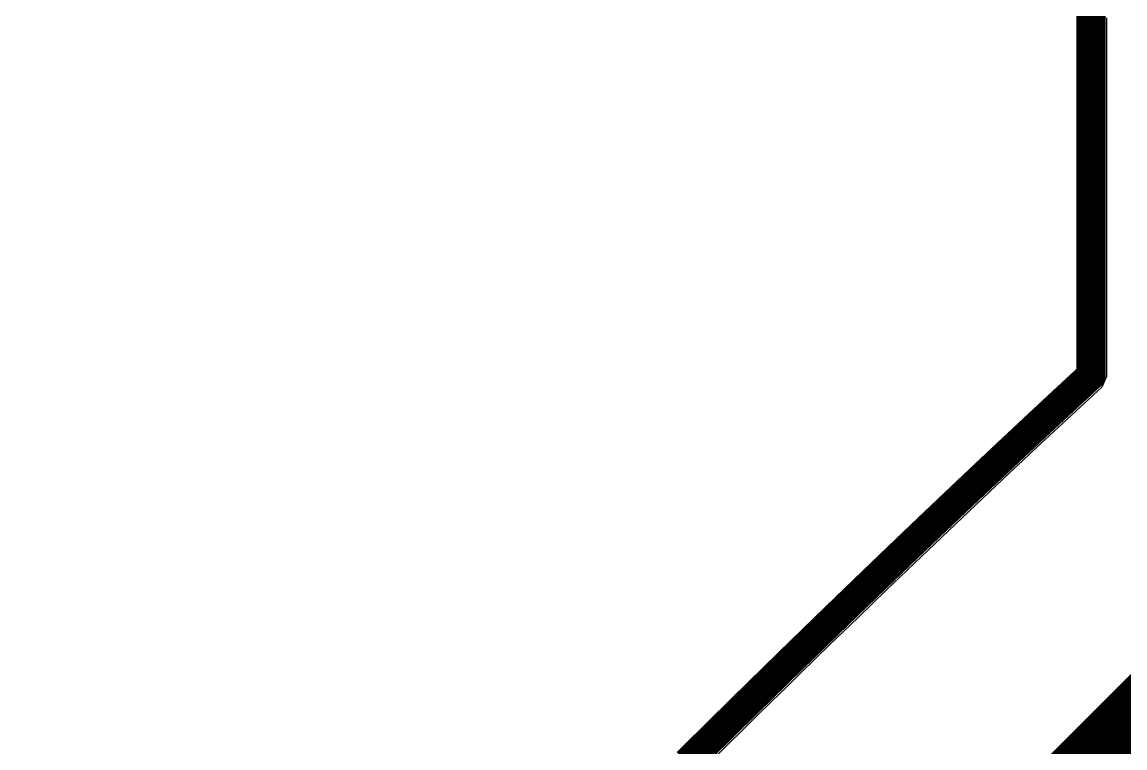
# Model space of a CAD drawing. Header units: inches. Extents: x -176 to 148, y -32 to 86.
# Drawn here: x -6.291 to -2.538, y -8.925 to -6.455 of the extents above; entities that cross this region are included whole.
import ezdxf

# ---------------------------------------------------------------- set-up
doc = ezdxf.new("R2010")
doc.units = ezdxf.units.IN
for name, color, linetype in [('Board Shape', 56, 'Continuous'), ('Top 3D Body', 216, 'Continuous'), ('Top Layer', 1, 'Continuous')]:
    doc.layers.add(name, color=color, linetype=linetype)

# ---------------------------------------------------------------- blocks, each defined once
blk = doc.blocks.new('CHERRY_CPG151101S11_361')
at = {"layer": 'Top 3D Body'}
blk.add_lwpolyline([(10.16, -5.715, 0.254, 0.254, 0), (-8.89, -5.715, 0.254, 0.254, 0)], format="xyseb", dxfattribs=at)

msp = doc.modelspace()

# ---------------------------------------------------------------- linework, layer by layer
at = {"layer": 'Board Shape'}
for points in [[(-2.6542, -7.6575, 0.1, 0.1, 0), (-2.6542, -3.6028, 0.1, 0.1, 0)], [(-2.6542, -7.6575, 0.1, 0.1, 0), (-2.6542, -3.6028, 0.1, 0.1, 0)], [(-2.6542, -7.6575, 0.1, 0.1, 0), (-2.6542, -3.6028, 0.1, 0.1, 0)], [(-2.6542, -7.6575, 0.1, 0.1, 0), (-2.6542, -3.6028, 0.1, 0.1, 0)], [(-2.6542, -7.6575, 0.1, 0.1, 0), (-2.6542, -3.6028, 0.1, 0.1, 0)], [(-2.6983, -7.6983, 0.1, 0.1, 0), (-2.6542, -7.6575, 0.1, 0.1, 0)], [(-2.6983, -7.6983, 0.1, 0.1, 0), (-2.6542, -7.6575, 0.1, 0.1, 0)], [(-2.6983, -7.6983, 0.1, 0.1, 0), (-2.6542, -7.6575, 0.1, 0.1, 0)], [(-2.6983, -7.6983, 0.1, 0.1, 0), (-2.6542, -7.6575, 0.1, 0.1, 0)], [(-2.6983, -7.6983, 0.1, 0.1, 0), (-2.6542, -7.6575, 0.1, 0.1, 0)], [(-2.7427, -7.7394, 0.1, 0.1, 0), (-2.6983, -7.6983, 0.1, 0.1, 0)], [(-2.7427, -7.7394, 0.1, 0.1, 0), (-2.6983, -7.6983, 0.1, 0.1, 0)], [(-2.7427, -7.7394, 0.1, 0.1, 0), (-2.6983, -7.6983, 0.1, 0.1, 0)], [(-2.7427, -7.7394, 0.1, 0.1, 0), (-2.6983, -7.6983, 0.1, 0.1, 0)], [(-2.7427, -7.7394, 0.1, 0.1, 0), (-2.6983, -7.6983, 0.1, 0.1, 0)], [(-2.7872, -7.7808, 0.1, 0.1, 0), (-2.7427, -7.7394, 0.1, 0.1, 0)], [(-2.7872, -7.7808, 0.1, 0.1, 0), (-2.7427, -7.7394, 0.1, 0.1, 0)], [(-2.7872, -7.7808, 0.1, 0.1, 0), (-2.7427, -7.7394, 0.1, 0.1, 0)], [(-2.7872, -7.7808, 0.1, 0.1, 0), (-2.7427, -7.7394, 0.1, 0.1, 0)], [(-2.7872, -7.7808, 0.1, 0.1, 0), (-2.7427, -7.7394, 0.1, 0.1, 0)], [(-2.8321, -7.8226, 0.1, 0.1, 0), (-2.7872, -7.7808, 0.1, 0.1, 0)], [(-2.8321, -7.8226, 0.1, 0.1, 0), (-2.7872, -7.7808, 0.1, 0.1, 0)], [(-2.8321, -7.8226, 0.1, 0.1, 0), (-2.7872, -7.7808, 0.1, 0.1, 0)], [(-2.8321, -7.8226, 0.1, 0.1, 0), (-2.7872, -7.7808, 0.1, 0.1, 0)], [(-2.8321, -7.8226, 0.1, 0.1, 0), (-2.7872, -7.7808, 0.1, 0.1, 0)], [(-2.8771, -7.8647, 0.1, 0.1, 0), (-2.8321, -7.8226, 0.1, 0.1, 0)], [(-2.8771, -7.8647, 0.1, 0.1, 0), (-2.8321, -7.8226, 0.1, 0.1, 0)], [(-2.8771, -7.8647, 0.1, 0.1, 0), (-2.8321, -7.8226, 0.1, 0.1, 0)], [(-2.8771, -7.8647, 0.1, 0.1, 0), (-2.8321, -7.8226, 0.1, 0.1, 0)], [(-2.8771, -7.8647, 0.1, 0.1, 0), (-2.8321, -7.8226, 0.1, 0.1, 0)], [(-2.9224, -7.907, 0.1, 0.1, 0), (-2.8771, -7.8647, 0.1, 0.1, 0)], [(-2.9224, -7.907, 0.1, 0.1, 0), (-2.8771, -7.8647, 0.1, 0.1, 0)], [(-2.9224, -7.907, 0.1, 0.1, 0), (-2.8771, -7.8647, 0.1, 0.1, 0)], [(-2.9224, -7.907, 0.1, 0.1, 0), (-2.8771, -7.8647, 0.1, 0.1, 0)], [(-2.9224, -7.907, 0.1, 0.1, 0), (-2.8771, -7.8647, 0.1, 0.1, 0)], [(-2.9679, -7.9498, 0.1, 0.1, 0), (-2.9224, -7.907, 0.1, 0.1, 0)], [(-2.9679, -7.9498, 0.1, 0.1, 0), (-2.9224, -7.907, 0.1, 0.1, 0)], [(-2.9679, -7.9498, 0.1, 0.1, 0), (-2.9224, -7.907, 0.1, 0.1, 0)], [(-2.9679, -7.9498, 0.1, 0.1, 0), (-2.9224, -7.907, 0.1, 0.1, 0)], [(-2.9679, -7.9498, 0.1, 0.1, 0), (-2.9224, -7.907, 0.1, 0.1, 0)], [(-3.0136, -7.9928, 0.1, 0.1, 0), (-2.9679, -7.9498, 0.1, 0.1, 0)], [(-3.0136, -7.9928, 0.1, 0.1, 0), (-2.9679, -7.9498, 0.1, 0.1, 0)], [(-3.0136, -7.9928, 0.1, 0.1, 0), (-2.9679, -7.9498, 0.1, 0.1, 0)], [(-3.0136, -7.9928, 0.1, 0.1, 0), (-2.9679, -7.9498, 0.1, 0.1, 0)], [(-3.0136, -7.9928, 0.1, 0.1, 0), (-2.9679, -7.9498, 0.1, 0.1, 0)], [(-3.0596, -8.0362, 0.1, 0.1, 0), (-3.0136, -7.9928, 0.1, 0.1, 0)], [(-3.0596, -8.0362, 0.1, 0.1, 0), (-3.0136, -7.9928, 0.1, 0.1, 0)], [(-3.0596, -8.0362, 0.1, 0.1, 0), (-3.0136, -7.9928, 0.1, 0.1, 0)], [(-3.0596, -8.0362, 0.1, 0.1, 0), (-3.0136, -7.9928, 0.1, 0.1, 0)], [(-3.0596, -8.0362, 0.1, 0.1, 0), (-3.0136, -7.9928, 0.1, 0.1, 0)], [(-3.1058, -8.0799, 0.1, 0.1, 0), (-3.0596, -8.0362, 0.1, 0.1, 0)], [(-3.1058, -8.0799, 0.1, 0.1, 0), (-3.0596, -8.0362, 0.1, 0.1, 0)], [(-3.1058, -8.0799, 0.1, 0.1, 0), (-3.0596, -8.0362, 0.1, 0.1, 0)], [(-3.1058, -8.0799, 0.1, 0.1, 0), (-3.0596, -8.0362, 0.1, 0.1, 0)], [(-3.1058, -8.0799, 0.1, 0.1, 0), (-3.0596, -8.0362, 0.1, 0.1, 0)], [(-3.1522, -8.124, 0.1, 0.1, 0), (-3.1058, -8.0799, 0.1, 0.1, 0)], [(-3.1522, -8.124, 0.1, 0.1, 0), (-3.1058, -8.0799, 0.1, 0.1, 0)], [(-3.1522, -8.124, 0.1, 0.1, 0), (-3.1058, -8.0799, 0.1, 0.1, 0)], [(-3.1522, -8.124, 0.1, 0.1, 0), (-3.1058, -8.0799, 0.1, 0.1, 0)], [(-3.1522, -8.124, 0.1, 0.1, 0), (-3.1058, -8.0799, 0.1, 0.1, 0)], [(-3.1989, -8.1683, 0.1, 0.1, 0), (-3.1522, -8.124, 0.1, 0.1, 0)], [(-3.1989, -8.1683, 0.1, 0.1, 0), (-3.1522, -8.124, 0.1, 0.1, 0)], [(-3.1989, -8.1683, 0.1, 0.1, 0), (-3.1522, -8.124, 0.1, 0.1, 0)], [(-3.1989, -8.1683, 0.1, 0.1, 0), (-3.1522, -8.124, 0.1, 0.1, 0)], [(-3.1989, -8.1683, 0.1, 0.1, 0), (-3.1522, -8.124, 0.1, 0.1, 0)], [(-3.2458, -8.213, 0.1, 0.1, 0), (-3.1989, -8.1683, 0.1, 0.1, 0)], [(-3.2458, -8.213, 0.1, 0.1, 0), (-3.1989, -8.1683, 0.1, 0.1, 0)], [(-3.2458, -8.213, 0.1, 0.1, 0), (-3.1989, -8.1683, 0.1, 0.1, 0)], [(-3.2458, -8.213, 0.1, 0.1, 0), (-3.1989, -8.1683, 0.1, 0.1, 0)], [(-3.2458, -8.213, 0.1, 0.1, 0), (-3.1989, -8.1683, 0.1, 0.1, 0)], [(-3.293, -8.2581, 0.1, 0.1, 0), (-3.2458, -8.213, 0.1, 0.1, 0)], [(-3.293, -8.2581, 0.1, 0.1, 0), (-3.2458, -8.213, 0.1, 0.1, 0)], [(-3.293, -8.2581, 0.1, 0.1, 0), (-3.2458, -8.213, 0.1, 0.1, 0)], [(-3.293, -8.2581, 0.1, 0.1, 0), (-3.2458, -8.213, 0.1, 0.1, 0)], [(-3.293, -8.2581, 0.1, 0.1, 0), (-3.2458, -8.213, 0.1, 0.1, 0)], [(-3.3403, -8.3035, 0.1, 0.1, 0), (-3.293, -8.2581, 0.1, 0.1, 0)], [(-3.3403, -8.3035, 0.1, 0.1, 0), (-3.293, -8.2581, 0.1, 0.1, 0)], [(-3.3403, -8.3035, 0.1, 0.1, 0), (-3.293, -8.2581, 0.1, 0.1, 0)], [(-3.3403, -8.3035, 0.1, 0.1, 0), (-3.293, -8.2581, 0.1, 0.1, 0)], [(-3.3403, -8.3035, 0.1, 0.1, 0), (-3.293, -8.2581, 0.1, 0.1, 0)], [(-3.388, -8.3492, 0.1, 0.1, 0), (-3.3403, -8.3035, 0.1, 0.1, 0)], [(-3.388, -8.3492, 0.1, 0.1, 0), (-3.3403, -8.3035, 0.1, 0.1, 0)], [(-3.388, -8.3492, 0.1, 0.1, 0), (-3.3403, -8.3035, 0.1, 0.1, 0)], [(-3.388, -8.3492, 0.1, 0.1, 0), (-3.3403, -8.3035, 0.1, 0.1, 0)], [(-3.388, -8.3492, 0.1, 0.1, 0), (-3.3403, -8.3035, 0.1, 0.1, 0)], [(-3.4358, -8.3953, 0.1, 0.1, 0), (-3.388, -8.3492, 0.1, 0.1, 0)], [(-3.4358, -8.3953, 0.1, 0.1, 0), (-3.388, -8.3492, 0.1, 0.1, 0)], [(-3.4358, -8.3953, 0.1, 0.1, 0), (-3.388, -8.3492, 0.1, 0.1, 0)], [(-3.4358, -8.3953, 0.1, 0.1, 0), (-3.388, -8.3492, 0.1, 0.1, 0)], [(-3.4358, -8.3953, 0.1, 0.1, 0), (-3.388, -8.3492, 0.1, 0.1, 0)], [(-3.4839, -8.4416, 0.1, 0.1, 0), (-3.4358, -8.3953, 0.1, 0.1, 0)], [(-3.4839, -8.4416, 0.1, 0.1, 0), (-3.4358, -8.3953, 0.1, 0.1, 0)], [(-3.4839, -8.4416, 0.1, 0.1, 0), (-3.4358, -8.3953, 0.1, 0.1, 0)], [(-3.4839, -8.4416, 0.1, 0.1, 0), (-3.4358, -8.3953, 0.1, 0.1, 0)], [(-3.4839, -8.4416, 0.1, 0.1, 0), (-3.4358, -8.3953, 0.1, 0.1, 0)], [(-3.5323, -8.4884, 0.1, 0.1, 0), (-3.4839, -8.4416, 0.1, 0.1, 0)], [(-3.5323, -8.4884, 0.1, 0.1, 0), (-3.4839, -8.4416, 0.1, 0.1, 0)], [(-3.5323, -8.4884, 0.1, 0.1, 0), (-3.4839, -8.4416, 0.1, 0.1, 0)], [(-3.5323, -8.4884, 0.1, 0.1, 0), (-3.4839, -8.4416, 0.1, 0.1, 0)], [(-3.5323, -8.4884, 0.1, 0.1, 0), (-3.4839, -8.4416, 0.1, 0.1, 0)], [(-3.5808, -8.5355, 0.1, 0.1, 0), (-3.5323, -8.4884, 0.1, 0.1, 0)], [(-3.5808, -8.5355, 0.1, 0.1, 0), (-3.5323, -8.4884, 0.1, 0.1, 0)], [(-3.5808, -8.5355, 0.1, 0.1, 0), (-3.5323, -8.4884, 0.1, 0.1, 0)], [(-3.5808, -8.5355, 0.1, 0.1, 0), (-3.5323, -8.4884, 0.1, 0.1, 0)], [(-3.5808, -8.5355, 0.1, 0.1, 0), (-3.5323, -8.4884, 0.1, 0.1, 0)], [(-3.6296, -8.5829, 0.1, 0.1, 0), (-3.5808, -8.5355, 0.1, 0.1, 0)], [(-3.6296, -8.5829, 0.1, 0.1, 0), (-3.5808, -8.5355, 0.1, 0.1, 0)], [(-3.6296, -8.5829, 0.1, 0.1, 0), (-3.5808, -8.5355, 0.1, 0.1, 0)], [(-3.6296, -8.5829, 0.1, 0.1, 0), (-3.5808, -8.5355, 0.1, 0.1, 0)], [(-3.6296, -8.5829, 0.1, 0.1, 0), (-3.5808, -8.5355, 0.1, 0.1, 0)], [(-3.6787, -8.6306, 0.1, 0.1, 0), (-3.6296, -8.5829, 0.1, 0.1, 0)], [(-3.6787, -8.6306, 0.1, 0.1, 0), (-3.6296, -8.5829, 0.1, 0.1, 0)], [(-3.6787, -8.6306, 0.1, 0.1, 0), (-3.6296, -8.5829, 0.1, 0.1, 0)], [(-3.6787, -8.6306, 0.1, 0.1, 0), (-3.6296, -8.5829, 0.1, 0.1, 0)], [(-3.6787, -8.6306, 0.1, 0.1, 0), (-3.6296, -8.5829, 0.1, 0.1, 0)], [(-3.728, -8.6788, 0.1, 0.1, 0), (-3.6787, -8.6306, 0.1, 0.1, 0)], [(-3.728, -8.6788, 0.1, 0.1, 0), (-3.6787, -8.6306, 0.1, 0.1, 0)], [(-3.728, -8.6788, 0.1, 0.1, 0), (-3.6787, -8.6306, 0.1, 0.1, 0)], [(-3.728, -8.6788, 0.1, 0.1, 0), (-3.6787, -8.6306, 0.1, 0.1, 0)], [(-3.728, -8.6788, 0.1, 0.1, 0), (-3.6787, -8.6306, 0.1, 0.1, 0)], [(-3.7775, -8.7272, 0.1, 0.1, 0), (-3.728, -8.6788, 0.1, 0.1, 0)], [(-3.7775, -8.7272, 0.1, 0.1, 0), (-3.728, -8.6788, 0.1, 0.1, 0)], [(-3.7775, -8.7272, 0.1, 0.1, 0), (-3.728, -8.6788, 0.1, 0.1, 0)], [(-3.7775, -8.7272, 0.1, 0.1, 0), (-3.728, -8.6788, 0.1, 0.1, 0)], [(-3.7775, -8.7272, 0.1, 0.1, 0), (-3.728, -8.6788, 0.1, 0.1, 0)], [(-3.8273, -8.776, 0.1, 0.1, 0), (-3.7775, -8.7272, 0.1, 0.1, 0)], [(-3.8273, -8.776, 0.1, 0.1, 0), (-3.7775, -8.7272, 0.1, 0.1, 0)], [(-3.8273, -8.776, 0.1, 0.1, 0), (-3.7775, -8.7272, 0.1, 0.1, 0)], [(-3.8273, -8.776, 0.1, 0.1, 0), (-3.7775, -8.7272, 0.1, 0.1, 0)], [(-3.8273, -8.776, 0.1, 0.1, 0), (-3.7775, -8.7272, 0.1, 0.1, 0)], [(-3.8773, -8.8252, 0.1, 0.1, 0), (-3.8273, -8.776, 0.1, 0.1, 0)], [(-3.8773, -8.8252, 0.1, 0.1, 0), (-3.8273, -8.776, 0.1, 0.1, 0)], [(-3.8773, -8.8252, 0.1, 0.1, 0), (-3.8273, -8.776, 0.1, 0.1, 0)], [(-3.8773, -8.8252, 0.1, 0.1, 0), (-3.8273, -8.776, 0.1, 0.1, 0)], [(-3.8773, -8.8252, 0.1, 0.1, 0), (-3.8273, -8.776, 0.1, 0.1, 0)], [(-3.9275, -8.8747, 0.1, 0.1, 0), (-3.8773, -8.8252, 0.1, 0.1, 0)], [(-3.9275, -8.8747, 0.1, 0.1, 0), (-3.8773, -8.8252, 0.1, 0.1, 0)], [(-3.9275, -8.8747, 0.1, 0.1, 0), (-3.8773, -8.8252, 0.1, 0.1, 0)], [(-3.9275, -8.8747, 0.1, 0.1, 0), (-3.8773, -8.8252, 0.1, 0.1, 0)], [(-3.9275, -8.8747, 0.1, 0.1, 0), (-3.8773, -8.8252, 0.1, 0.1, 0)], [(-3.978, -8.9245, 0.1, 0.1, 0), (-3.9275, -8.8747, 0.1, 0.1, 0)], [(-3.978, -8.9245, 0.1, 0.1, 0), (-3.9275, -8.8747, 0.1, 0.1, 0)], [(-3.978, -8.9245, 0.1, 0.1, 0), (-3.9275, -8.8747, 0.1, 0.1, 0)], [(-3.978, -8.9245, 0.1, 0.1, 0), (-3.9275, -8.8747, 0.1, 0.1, 0)], [(-3.978, -8.9245, 0.1, 0.1, 0), (-3.9275, -8.8747, 0.1, 0.1, 0)], [(-4.0287, -8.9747, 0.1, 0.1, 0), (-3.978, -8.9245, 0.1, 0.1, 0)], [(-4.0287, -8.9747, 0.1, 0.1, 0), (-3.978, -8.9245, 0.1, 0.1, 0)], [(-4.0287, -8.9747, 0.1, 0.1, 0), (-3.978, -8.9245, 0.1, 0.1, 0)], [(-4.0287, -8.9747, 0.1, 0.1, 0), (-3.978, -8.9245, 0.1, 0.1, 0)], [(-4.0287, -8.9747, 0.1, 0.1, 0), (-3.978, -8.9245, 0.1, 0.1, 0)]]:
    msp.add_lwpolyline(points, format="xyseb", dxfattribs=at)
for points in [[(-2.6792, -7.6575, 0.05, 0.05, 1), (-2.6292, -7.6575, 0.05, 0.05, 1)], [(-2.6792, -7.6575, 0.05, 0.05, 1), (-2.6292, -7.6575, 0.05, 0.05, 1)], [(-2.6792, -7.6575, 0.05, 0.05, 1), (-2.6292, -7.6575, 0.05, 0.05, 1)], [(-2.6792, -7.6575, 0.05, 0.05, 1), (-2.6292, -7.6575, 0.05, 0.05, 1)], [(-2.6792, -7.6575, 0.05, 0.05, 1), (-2.6292, -7.6575, 0.05, 0.05, 1)], [(-2.6792, -7.6575, 0.05, 0.05, 1), (-2.6292, -7.6575, 0.05, 0.05, 1)], [(-2.6792, -7.6575, 0.05, 0.05, 1), (-2.6292, -7.6575, 0.05, 0.05, 1)], [(-2.6792, -7.6575, 0.05, 0.05, 1), (-2.6292, -7.6575, 0.05, 0.05, 1)], [(-2.6792, -7.6575, 0.05, 0.05, 1), (-2.6292, -7.6575, 0.05, 0.05, 1)], [(-2.6792, -7.6575, 0.05, 0.05, 1), (-2.6292, -7.6575, 0.05, 0.05, 1)], [(-2.7233, -7.6983, 0.05, 0.05, 1), (-2.6733, -7.6983, 0.05, 0.05, 1)], [(-2.7233, -7.6983, 0.05, 0.05, 1), (-2.6733, -7.6983, 0.05, 0.05, 1)], [(-2.7233, -7.6983, 0.05, 0.05, 1), (-2.6733, -7.6983, 0.05, 0.05, 1)], [(-2.7233, -7.6983, 0.05, 0.05, 1), (-2.6733, -7.6983, 0.05, 0.05, 1)], [(-2.7233, -7.6983, 0.05, 0.05, 1), (-2.6733, -7.6983, 0.05, 0.05, 1)], [(-2.7233, -7.6983, 0.05, 0.05, 1), (-2.6733, -7.6983, 0.05, 0.05, 1)], [(-2.7233, -7.6983, 0.05, 0.05, 1), (-2.6733, -7.6983, 0.05, 0.05, 1)], [(-2.7233, -7.6983, 0.05, 0.05, 1), (-2.6733, -7.6983, 0.05, 0.05, 1)], [(-2.7233, -7.6983, 0.05, 0.05, 1), (-2.6733, -7.6983, 0.05, 0.05, 1)], [(-2.7233, -7.6983, 0.05, 0.05, 1), (-2.6733, -7.6983, 0.05, 0.05, 1)], [(-2.7677, -7.7394, 0.05, 0.05, 1), (-2.7177, -7.7394, 0.05, 0.05, 1)], [(-2.7677, -7.7394, 0.05, 0.05, 1), (-2.7177, -7.7394, 0.05, 0.05, 1)], [(-2.7677, -7.7394, 0.05, 0.05, 1), (-2.7177, -7.7394, 0.05, 0.05, 1)], [(-2.7677, -7.7394, 0.05, 0.05, 1), (-2.7177, -7.7394, 0.05, 0.05, 1)], [(-2.7677, -7.7394, 0.05, 0.05, 1), (-2.7177, -7.7394, 0.05, 0.05, 1)], [(-2.7677, -7.7394, 0.05, 0.05, 1), (-2.7177, -7.7394, 0.05, 0.05, 1)], [(-2.7677, -7.7394, 0.05, 0.05, 1), (-2.7177, -7.7394, 0.05, 0.05, 1)], [(-2.7677, -7.7394, 0.05, 0.05, 1), (-2.7177, -7.7394, 0.05, 0.05, 1)], [(-2.7677, -7.7394, 0.05, 0.05, 1), (-2.7177, -7.7394, 0.05, 0.05, 1)], [(-2.7677, -7.7394, 0.05, 0.05, 1), (-2.7177, -7.7394, 0.05, 0.05, 1)], [(-2.8122, -7.7808, 0.05, 0.05, 1), (-2.7622, -7.7808, 0.05, 0.05, 1)], [(-2.8122, -7.7808, 0.05, 0.05, 1), (-2.7622, -7.7808, 0.05, 0.05, 1)], [(-2.8122, -7.7808, 0.05, 0.05, 1), (-2.7622, -7.7808, 0.05, 0.05, 1)], [(-2.8122, -7.7808, 0.05, 0.05, 1), (-2.7622, -7.7808, 0.05, 0.05, 1)], [(-2.8122, -7.7808, 0.05, 0.05, 1), (-2.7622, -7.7808, 0.05, 0.05, 1)], [(-2.8122, -7.7808, 0.05, 0.05, 1), (-2.7622, -7.7808, 0.05, 0.05, 1)], [(-2.8122, -7.7808, 0.05, 0.05, 1), (-2.7622, -7.7808, 0.05, 0.05, 1)], [(-2.8122, -7.7808, 0.05, 0.05, 1), (-2.7622, -7.7808, 0.05, 0.05, 1)], [(-2.8122, -7.7808, 0.05, 0.05, 1), (-2.7622, -7.7808, 0.05, 0.05, 1)], [(-2.8122, -7.7808, 0.05, 0.05, 1), (-2.7622, -7.7808, 0.05, 0.05, 1)], [(-2.8571, -7.8226, 0.05, 0.05, 1), (-2.8071, -7.8226, 0.05, 0.05, 1)], [(-2.8571, -7.8226, 0.05, 0.05, 1), (-2.8071, -7.8226, 0.05, 0.05, 1)], [(-2.8571, -7.8226, 0.05, 0.05, 1), (-2.8071, -7.8226, 0.05, 0.05, 1)], [(-2.8571, -7.8226, 0.05, 0.05, 1), (-2.8071, -7.8226, 0.05, 0.05, 1)], [(-2.8571, -7.8226, 0.05, 0.05, 1), (-2.8071, -7.8226, 0.05, 0.05, 1)], [(-2.8571, -7.8226, 0.05, 0.05, 1), (-2.8071, -7.8226, 0.05, 0.05, 1)], [(-2.8571, -7.8226, 0.05, 0.05, 1), (-2.8071, -7.8226, 0.05, 0.05, 1)], [(-2.8571, -7.8226, 0.05, 0.05, 1), (-2.8071, -7.8226, 0.05, 0.05, 1)], [(-2.8571, -7.8226, 0.05, 0.05, 1), (-2.8071, -7.8226, 0.05, 0.05, 1)], [(-2.8571, -7.8226, 0.05, 0.05, 1), (-2.8071, -7.8226, 0.05, 0.05, 1)], [(-2.9021, -7.8647, 0.05, 0.05, 1), (-2.8521, -7.8647, 0.05, 0.05, 1)], [(-2.9021, -7.8647, 0.05, 0.05, 1), (-2.8521, -7.8647, 0.05, 0.05, 1)], [(-2.9021, -7.8647, 0.05, 0.05, 1), (-2.8521, -7.8647, 0.05, 0.05, 1)], [(-2.9021, -7.8647, 0.05, 0.05, 1), (-2.8521, -7.8647, 0.05, 0.05, 1)], [(-2.9021, -7.8647, 0.05, 0.05, 1), (-2.8521, -7.8647, 0.05, 0.05, 1)], [(-2.9021, -7.8647, 0.05, 0.05, 1), (-2.8521, -7.8647, 0.05, 0.05, 1)], [(-2.9021, -7.8647, 0.05, 0.05, 1), (-2.8521, -7.8647, 0.05, 0.05, 1)], [(-2.9021, -7.8647, 0.05, 0.05, 1), (-2.8521, -7.8647, 0.05, 0.05, 1)], [(-2.9021, -7.8647, 0.05, 0.05, 1), (-2.8521, -7.8647, 0.05, 0.05, 1)], [(-2.9021, -7.8647, 0.05, 0.05, 1), (-2.8521, -7.8647, 0.05, 0.05, 1)], [(-2.9474, -7.907, 0.05, 0.05, 1), (-2.8974, -7.907, 0.05, 0.05, 1)], [(-2.9474, -7.907, 0.05, 0.05, 1), (-2.8974, -7.907, 0.05, 0.05, 1)], [(-2.9474, -7.907, 0.05, 0.05, 1), (-2.8974, -7.907, 0.05, 0.05, 1)], [(-2.9474, -7.907, 0.05, 0.05, 1), (-2.8974, -7.907, 0.05, 0.05, 1)], [(-2.9474, -7.907, 0.05, 0.05, 1), (-2.8974, -7.907, 0.05, 0.05, 1)], [(-2.9474, -7.907, 0.05, 0.05, 1), (-2.8974, -7.907, 0.05, 0.05, 1)], [(-2.9474, -7.907, 0.05, 0.05, 1), (-2.8974, -7.907, 0.05, 0.05, 1)], [(-2.9474, -7.907, 0.05, 0.05, 1), (-2.8974, -7.907, 0.05, 0.05, 1)], [(-2.9474, -7.907, 0.05, 0.05, 1), (-2.8974, -7.907, 0.05, 0.05, 1)], [(-2.9474, -7.907, 0.05, 0.05, 1), (-2.8974, -7.907, 0.05, 0.05, 1)], [(-2.9929, -7.9498, 0.05, 0.05, 1), (-2.9429, -7.9498, 0.05, 0.05, 1)], [(-2.9929, -7.9498, 0.05, 0.05, 1), (-2.9429, -7.9498, 0.05, 0.05, 1)], [(-2.9929, -7.9498, 0.05, 0.05, 1), (-2.9429, -7.9498, 0.05, 0.05, 1)], [(-2.9929, -7.9498, 0.05, 0.05, 1), (-2.9429, -7.9498, 0.05, 0.05, 1)], [(-2.9929, -7.9498, 0.05, 0.05, 1), (-2.9429, -7.9498, 0.05, 0.05, 1)], [(-2.9929, -7.9498, 0.05, 0.05, 1), (-2.9429, -7.9498, 0.05, 0.05, 1)], [(-2.9929, -7.9498, 0.05, 0.05, 1), (-2.9429, -7.9498, 0.05, 0.05, 1)], [(-2.9929, -7.9498, 0.05, 0.05, 1), (-2.9429, -7.9498, 0.05, 0.05, 1)], [(-2.9929, -7.9498, 0.05, 0.05, 1), (-2.9429, -7.9498, 0.05, 0.05, 1)], [(-2.9929, -7.9498, 0.05, 0.05, 1), (-2.9429, -7.9498, 0.05, 0.05, 1)], [(-3.0386, -7.9928, 0.05, 0.05, 1), (-2.9886, -7.9928, 0.05, 0.05, 1)], [(-3.0386, -7.9928, 0.05, 0.05, 1), (-2.9886, -7.9928, 0.05, 0.05, 1)], [(-3.0386, -7.9928, 0.05, 0.05, 1), (-2.9886, -7.9928, 0.05, 0.05, 1)], [(-3.0386, -7.9928, 0.05, 0.05, 1), (-2.9886, -7.9928, 0.05, 0.05, 1)], [(-3.0386, -7.9928, 0.05, 0.05, 1), (-2.9886, -7.9928, 0.05, 0.05, 1)], [(-3.0386, -7.9928, 0.05, 0.05, 1), (-2.9886, -7.9928, 0.05, 0.05, 1)], [(-3.0386, -7.9928, 0.05, 0.05, 1), (-2.9886, -7.9928, 0.05, 0.05, 1)], [(-3.0386, -7.9928, 0.05, 0.05, 1), (-2.9886, -7.9928, 0.05, 0.05, 1)], [(-3.0386, -7.9928, 0.05, 0.05, 1), (-2.9886, -7.9928, 0.05, 0.05, 1)], [(-3.0386, -7.9928, 0.05, 0.05, 1), (-2.9886, -7.9928, 0.05, 0.05, 1)], [(-3.0846, -8.0362, 0.05, 0.05, 1), (-3.0346, -8.0362, 0.05, 0.05, 1)], [(-3.0846, -8.0362, 0.05, 0.05, 1), (-3.0346, -8.0362, 0.05, 0.05, 1)], [(-3.0846, -8.0362, 0.05, 0.05, 1), (-3.0346, -8.0362, 0.05, 0.05, 1)], [(-3.0846, -8.0362, 0.05, 0.05, 1), (-3.0346, -8.0362, 0.05, 0.05, 1)], [(-3.0846, -8.0362, 0.05, 0.05, 1), (-3.0346, -8.0362, 0.05, 0.05, 1)], [(-3.0846, -8.0362, 0.05, 0.05, 1), (-3.0346, -8.0362, 0.05, 0.05, 1)], [(-3.0846, -8.0362, 0.05, 0.05, 1), (-3.0346, -8.0362, 0.05, 0.05, 1)], [(-3.0846, -8.0362, 0.05, 0.05, 1), (-3.0346, -8.0362, 0.05, 0.05, 1)], [(-3.0846, -8.0362, 0.05, 0.05, 1), (-3.0346, -8.0362, 0.05, 0.05, 1)], [(-3.0846, -8.0362, 0.05, 0.05, 1), (-3.0346, -8.0362, 0.05, 0.05, 1)], [(-3.1308, -8.0799, 0.05, 0.05, 1), (-3.0808, -8.0799, 0.05, 0.05, 1)], [(-3.1308, -8.0799, 0.05, 0.05, 1), (-3.0808, -8.0799, 0.05, 0.05, 1)], [(-3.1308, -8.0799, 0.05, 0.05, 1), (-3.0808, -8.0799, 0.05, 0.05, 1)], [(-3.1308, -8.0799, 0.05, 0.05, 1), (-3.0808, -8.0799, 0.05, 0.05, 1)], [(-3.1308, -8.0799, 0.05, 0.05, 1), (-3.0808, -8.0799, 0.05, 0.05, 1)], [(-3.1308, -8.0799, 0.05, 0.05, 1), (-3.0808, -8.0799, 0.05, 0.05, 1)], [(-3.1308, -8.0799, 0.05, 0.05, 1), (-3.0808, -8.0799, 0.05, 0.05, 1)], [(-3.1308, -8.0799, 0.05, 0.05, 1), (-3.0808, -8.0799, 0.05, 0.05, 1)], [(-3.1308, -8.0799, 0.05, 0.05, 1), (-3.0808, -8.0799, 0.05, 0.05, 1)], [(-3.1308, -8.0799, 0.05, 0.05, 1), (-3.0808, -8.0799, 0.05, 0.05, 1)], [(-3.1772, -8.124, 0.05, 0.05, 1), (-3.1272, -8.124, 0.05, 0.05, 1)], [(-3.1772, -8.124, 0.05, 0.05, 1), (-3.1272, -8.124, 0.05, 0.05, 1)], [(-3.1772, -8.124, 0.05, 0.05, 1), (-3.1272, -8.124, 0.05, 0.05, 1)], [(-3.1772, -8.124, 0.05, 0.05, 1), (-3.1272, -8.124, 0.05, 0.05, 1)], [(-3.1772, -8.124, 0.05, 0.05, 1), (-3.1272, -8.124, 0.05, 0.05, 1)], [(-3.1772, -8.124, 0.05, 0.05, 1), (-3.1272, -8.124, 0.05, 0.05, 1)], [(-3.1772, -8.124, 0.05, 0.05, 1), (-3.1272, -8.124, 0.05, 0.05, 1)], [(-3.1772, -8.124, 0.05, 0.05, 1), (-3.1272, -8.124, 0.05, 0.05, 1)], [(-3.1772, -8.124, 0.05, 0.05, 1), (-3.1272, -8.124, 0.05, 0.05, 1)], [(-3.1772, -8.124, 0.05, 0.05, 1), (-3.1272, -8.124, 0.05, 0.05, 1)], [(-3.2239, -8.1683, 0.05, 0.05, 1), (-3.1739, -8.1683, 0.05, 0.05, 1)], [(-3.2239, -8.1683, 0.05, 0.05, 1), (-3.1739, -8.1683, 0.05, 0.05, 1)], [(-3.2239, -8.1683, 0.05, 0.05, 1), (-3.1739, -8.1683, 0.05, 0.05, 1)], [(-3.2239, -8.1683, 0.05, 0.05, 1), (-3.1739, -8.1683, 0.05, 0.05, 1)], [(-3.2239, -8.1683, 0.05, 0.05, 1), (-3.1739, -8.1683, 0.05, 0.05, 1)], [(-3.2239, -8.1683, 0.05, 0.05, 1), (-3.1739, -8.1683, 0.05, 0.05, 1)], [(-3.2239, -8.1683, 0.05, 0.05, 1), (-3.1739, -8.1683, 0.05, 0.05, 1)], [(-3.2239, -8.1683, 0.05, 0.05, 1), (-3.1739, -8.1683, 0.05, 0.05, 1)], [(-3.2239, -8.1683, 0.05, 0.05, 1), (-3.1739, -8.1683, 0.05, 0.05, 1)], [(-3.2239, -8.1683, 0.05, 0.05, 1), (-3.1739, -8.1683, 0.05, 0.05, 1)], [(-3.2708, -8.213, 0.05, 0.05, 1), (-3.2208, -8.213, 0.05, 0.05, 1)], [(-3.2708, -8.213, 0.05, 0.05, 1), (-3.2208, -8.213, 0.05, 0.05, 1)], [(-3.2708, -8.213, 0.05, 0.05, 1), (-3.2208, -8.213, 0.05, 0.05, 1)], [(-3.2708, -8.213, 0.05, 0.05, 1), (-3.2208, -8.213, 0.05, 0.05, 1)], [(-3.2708, -8.213, 0.05, 0.05, 1), (-3.2208, -8.213, 0.05, 0.05, 1)], [(-3.2708, -8.213, 0.05, 0.05, 1), (-3.2208, -8.213, 0.05, 0.05, 1)], [(-3.2708, -8.213, 0.05, 0.05, 1), (-3.2208, -8.213, 0.05, 0.05, 1)], [(-3.2708, -8.213, 0.05, 0.05, 1), (-3.2208, -8.213, 0.05, 0.05, 1)], [(-3.2708, -8.213, 0.05, 0.05, 1), (-3.2208, -8.213, 0.05, 0.05, 1)], [(-3.2708, -8.213, 0.05, 0.05, 1), (-3.2208, -8.213, 0.05, 0.05, 1)], [(-3.318, -8.2581, 0.05, 0.05, 1), (-3.268, -8.2581, 0.05, 0.05, 1)], [(-3.318, -8.2581, 0.05, 0.05, 1), (-3.268, -8.2581, 0.05, 0.05, 1)], [(-3.318, -8.2581, 0.05, 0.05, 1), (-3.268, -8.2581, 0.05, 0.05, 1)], [(-3.318, -8.2581, 0.05, 0.05, 1), (-3.268, -8.2581, 0.05, 0.05, 1)], [(-3.318, -8.2581, 0.05, 0.05, 1), (-3.268, -8.2581, 0.05, 0.05, 1)], [(-3.318, -8.2581, 0.05, 0.05, 1), (-3.268, -8.2581, 0.05, 0.05, 1)], [(-3.318, -8.2581, 0.05, 0.05, 1), (-3.268, -8.2581, 0.05, 0.05, 1)], [(-3.318, -8.2581, 0.05, 0.05, 1), (-3.268, -8.2581, 0.05, 0.05, 1)], [(-3.318, -8.2581, 0.05, 0.05, 1), (-3.268, -8.2581, 0.05, 0.05, 1)], [(-3.318, -8.2581, 0.05, 0.05, 1), (-3.268, -8.2581, 0.05, 0.05, 1)], [(-3.3653, -8.3035, 0.05, 0.05, 1), (-3.3154, -8.3035, 0.05, 0.05, 1)], [(-3.3653, -8.3035, 0.05, 0.05, 1), (-3.3154, -8.3035, 0.05, 0.05, 1)], [(-3.3653, -8.3035, 0.05, 0.05, 1), (-3.3154, -8.3035, 0.05, 0.05, 1)], [(-3.3653, -8.3035, 0.05, 0.05, 1), (-3.3154, -8.3035, 0.05, 0.05, 1)], [(-3.3653, -8.3035, 0.05, 0.05, 1), (-3.3154, -8.3035, 0.05, 0.05, 1)], [(-3.3653, -8.3035, 0.05, 0.05, 1), (-3.3154, -8.3035, 0.05, 0.05, 1)], [(-3.3653, -8.3035, 0.05, 0.05, 1), (-3.3154, -8.3035, 0.05, 0.05, 1)], [(-3.3653, -8.3035, 0.05, 0.05, 1), (-3.3154, -8.3035, 0.05, 0.05, 1)], [(-3.3653, -8.3035, 0.05, 0.05, 1), (-3.3154, -8.3035, 0.05, 0.05, 1)], [(-3.3653, -8.3035, 0.05, 0.05, 1), (-3.3154, -8.3035, 0.05, 0.05, 1)], [(-3.413, -8.3492, 0.05, 0.05, 1), (-3.363, -8.3492, 0.05, 0.05, 1)], [(-3.413, -8.3492, 0.05, 0.05, 1), (-3.363, -8.3492, 0.05, 0.05, 1)], [(-3.413, -8.3492, 0.05, 0.05, 1), (-3.363, -8.3492, 0.05, 0.05, 1)], [(-3.413, -8.3492, 0.05, 0.05, 1), (-3.363, -8.3492, 0.05, 0.05, 1)], [(-3.413, -8.3492, 0.05, 0.05, 1), (-3.363, -8.3492, 0.05, 0.05, 1)], [(-3.413, -8.3492, 0.05, 0.05, 1), (-3.363, -8.3492, 0.05, 0.05, 1)], [(-3.413, -8.3492, 0.05, 0.05, 1), (-3.363, -8.3492, 0.05, 0.05, 1)], [(-3.413, -8.3492, 0.05, 0.05, 1), (-3.363, -8.3492, 0.05, 0.05, 1)], [(-3.413, -8.3492, 0.05, 0.05, 1), (-3.363, -8.3492, 0.05, 0.05, 1)], [(-3.413, -8.3492, 0.05, 0.05, 1), (-3.363, -8.3492, 0.05, 0.05, 1)], [(-3.4608, -8.3953, 0.05, 0.05, 1), (-3.4108, -8.3953, 0.05, 0.05, 1)], [(-3.4608, -8.3953, 0.05, 0.05, 1), (-3.4108, -8.3953, 0.05, 0.05, 1)], [(-3.4608, -8.3953, 0.05, 0.05, 1), (-3.4108, -8.3953, 0.05, 0.05, 1)], [(-3.4608, -8.3953, 0.05, 0.05, 1), (-3.4108, -8.3953, 0.05, 0.05, 1)], [(-3.4608, -8.3953, 0.05, 0.05, 1), (-3.4108, -8.3953, 0.05, 0.05, 1)], [(-3.4608, -8.3953, 0.05, 0.05, 1), (-3.4108, -8.3953, 0.05, 0.05, 1)], [(-3.4608, -8.3953, 0.05, 0.05, 1), (-3.4108, -8.3953, 0.05, 0.05, 1)], [(-3.4608, -8.3953, 0.05, 0.05, 1), (-3.4108, -8.3953, 0.05, 0.05, 1)], [(-3.4608, -8.3953, 0.05, 0.05, 1), (-3.4108, -8.3953, 0.05, 0.05, 1)], [(-3.4608, -8.3953, 0.05, 0.05, 1), (-3.4108, -8.3953, 0.05, 0.05, 1)], [(-3.5089, -8.4416, 0.05, 0.05, 1), (-3.4589, -8.4416, 0.05, 0.05, 1)], [(-3.5089, -8.4416, 0.05, 0.05, 1), (-3.4589, -8.4416, 0.05, 0.05, 1)], [(-3.5089, -8.4416, 0.05, 0.05, 1), (-3.4589, -8.4416, 0.05, 0.05, 1)], [(-3.5089, -8.4416, 0.05, 0.05, 1), (-3.4589, -8.4416, 0.05, 0.05, 1)], [(-3.5089, -8.4416, 0.05, 0.05, 1), (-3.4589, -8.4416, 0.05, 0.05, 1)], [(-3.5089, -8.4416, 0.05, 0.05, 1), (-3.4589, -8.4416, 0.05, 0.05, 1)], [(-3.5089, -8.4416, 0.05, 0.05, 1), (-3.4589, -8.4416, 0.05, 0.05, 1)], [(-3.5089, -8.4416, 0.05, 0.05, 1), (-3.4589, -8.4416, 0.05, 0.05, 1)], [(-3.5089, -8.4416, 0.05, 0.05, 1), (-3.4589, -8.4416, 0.05, 0.05, 1)], [(-3.5089, -8.4416, 0.05, 0.05, 1), (-3.4589, -8.4416, 0.05, 0.05, 1)], [(-3.5573, -8.4884, 0.05, 0.05, 1), (-3.5073, -8.4884, 0.05, 0.05, 1)], [(-3.5573, -8.4884, 0.05, 0.05, 1), (-3.5073, -8.4884, 0.05, 0.05, 1)], [(-3.5573, -8.4884, 0.05, 0.05, 1), (-3.5073, -8.4884, 0.05, 0.05, 1)], [(-3.5573, -8.4884, 0.05, 0.05, 1), (-3.5073, -8.4884, 0.05, 0.05, 1)], [(-3.5573, -8.4884, 0.05, 0.05, 1), (-3.5073, -8.4884, 0.05, 0.05, 1)], [(-3.5573, -8.4884, 0.05, 0.05, 1), (-3.5073, -8.4884, 0.05, 0.05, 1)], [(-3.5573, -8.4884, 0.05, 0.05, 1), (-3.5073, -8.4884, 0.05, 0.05, 1)], [(-3.5573, -8.4884, 0.05, 0.05, 1), (-3.5073, -8.4884, 0.05, 0.05, 1)], [(-3.5573, -8.4884, 0.05, 0.05, 1), (-3.5073, -8.4884, 0.05, 0.05, 1)], [(-3.5573, -8.4884, 0.05, 0.05, 1), (-3.5073, -8.4884, 0.05, 0.05, 1)], [(-3.6058, -8.5355, 0.05, 0.05, 1), (-3.5558, -8.5355, 0.05, 0.05, 1)], [(-3.6058, -8.5355, 0.05, 0.05, 1), (-3.5558, -8.5355, 0.05, 0.05, 1)], [(-3.6058, -8.5355, 0.05, 0.05, 1), (-3.5558, -8.5355, 0.05, 0.05, 1)], [(-3.6058, -8.5355, 0.05, 0.05, 1), (-3.5558, -8.5355, 0.05, 0.05, 1)], [(-3.6058, -8.5355, 0.05, 0.05, 1), (-3.5558, -8.5355, 0.05, 0.05, 1)], [(-3.6058, -8.5355, 0.05, 0.05, 1), (-3.5558, -8.5355, 0.05, 0.05, 1)], [(-3.6058, -8.5355, 0.05, 0.05, 1), (-3.5558, -8.5355, 0.05, 0.05, 1)], [(-3.6058, -8.5355, 0.05, 0.05, 1), (-3.5558, -8.5355, 0.05, 0.05, 1)], [(-3.6058, -8.5355, 0.05, 0.05, 1), (-3.5558, -8.5355, 0.05, 0.05, 1)], [(-3.6058, -8.5355, 0.05, 0.05, 1), (-3.5558, -8.5355, 0.05, 0.05, 1)], [(-3.6546, -8.5829, 0.05, 0.05, 1), (-3.6046, -8.5829, 0.05, 0.05, 1)], [(-3.6546, -8.5829, 0.05, 0.05, 1), (-3.6046, -8.5829, 0.05, 0.05, 1)], [(-3.6546, -8.5829, 0.05, 0.05, 1), (-3.6046, -8.5829, 0.05, 0.05, 1)], [(-3.6546, -8.5829, 0.05, 0.05, 1), (-3.6046, -8.5829, 0.05, 0.05, 1)], [(-3.6546, -8.5829, 0.05, 0.05, 1), (-3.6046, -8.5829, 0.05, 0.05, 1)], [(-3.6546, -8.5829, 0.05, 0.05, 1), (-3.6046, -8.5829, 0.05, 0.05, 1)], [(-3.6546, -8.5829, 0.05, 0.05, 1), (-3.6046, -8.5829, 0.05, 0.05, 1)], [(-3.6546, -8.5829, 0.05, 0.05, 1), (-3.6046, -8.5829, 0.05, 0.05, 1)], [(-3.6546, -8.5829, 0.05, 0.05, 1), (-3.6046, -8.5829, 0.05, 0.05, 1)], [(-3.6546, -8.5829, 0.05, 0.05, 1), (-3.6046, -8.5829, 0.05, 0.05, 1)], [(-3.7037, -8.6306, 0.05, 0.05, 1), (-3.6537, -8.6306, 0.05, 0.05, 1)], [(-3.7037, -8.6306, 0.05, 0.05, 1), (-3.6537, -8.6306, 0.05, 0.05, 1)], [(-3.7037, -8.6306, 0.05, 0.05, 1), (-3.6537, -8.6306, 0.05, 0.05, 1)], [(-3.7037, -8.6306, 0.05, 0.05, 1), (-3.6537, -8.6306, 0.05, 0.05, 1)], [(-3.7037, -8.6306, 0.05, 0.05, 1), (-3.6537, -8.6306, 0.05, 0.05, 1)], [(-3.7037, -8.6306, 0.05, 0.05, 1), (-3.6537, -8.6306, 0.05, 0.05, 1)], [(-3.7037, -8.6306, 0.05, 0.05, 1), (-3.6537, -8.6306, 0.05, 0.05, 1)], [(-3.7037, -8.6306, 0.05, 0.05, 1), (-3.6537, -8.6306, 0.05, 0.05, 1)], [(-3.7037, -8.6306, 0.05, 0.05, 1), (-3.6537, -8.6306, 0.05, 0.05, 1)], [(-3.7037, -8.6306, 0.05, 0.05, 1), (-3.6537, -8.6306, 0.05, 0.05, 1)], [(-3.753, -8.6788, 0.05, 0.05, 1), (-3.703, -8.6788, 0.05, 0.05, 1)], [(-3.753, -8.6788, 0.05, 0.05, 1), (-3.703, -8.6788, 0.05, 0.05, 1)], [(-3.753, -8.6788, 0.05, 0.05, 1), (-3.703, -8.6788, 0.05, 0.05, 1)], [(-3.753, -8.6788, 0.05, 0.05, 1), (-3.703, -8.6788, 0.05, 0.05, 1)], [(-3.753, -8.6788, 0.05, 0.05, 1), (-3.703, -8.6788, 0.05, 0.05, 1)], [(-3.753, -8.6788, 0.05, 0.05, 1), (-3.703, -8.6788, 0.05, 0.05, 1)], [(-3.753, -8.6788, 0.05, 0.05, 1), (-3.703, -8.6788, 0.05, 0.05, 1)], [(-3.753, -8.6788, 0.05, 0.05, 1), (-3.703, -8.6788, 0.05, 0.05, 1)], [(-3.753, -8.6788, 0.05, 0.05, 1), (-3.703, -8.6788, 0.05, 0.05, 1)], [(-3.753, -8.6788, 0.05, 0.05, 1), (-3.703, -8.6788, 0.05, 0.05, 1)], [(-3.8025, -8.7272, 0.05, 0.05, 1), (-3.7525, -8.7272, 0.05, 0.05, 1)], [(-3.8025, -8.7272, 0.05, 0.05, 1), (-3.7525, -8.7272, 0.05, 0.05, 1)], [(-3.8025, -8.7272, 0.05, 0.05, 1), (-3.7525, -8.7272, 0.05, 0.05, 1)], [(-3.8025, -8.7272, 0.05, 0.05, 1), (-3.7525, -8.7272, 0.05, 0.05, 1)], [(-3.8025, -8.7272, 0.05, 0.05, 1), (-3.7525, -8.7272, 0.05, 0.05, 1)], [(-3.8025, -8.7272, 0.05, 0.05, 1), (-3.7525, -8.7272, 0.05, 0.05, 1)], [(-3.8025, -8.7272, 0.05, 0.05, 1), (-3.7525, -8.7272, 0.05, 0.05, 1)], [(-3.8025, -8.7272, 0.05, 0.05, 1), (-3.7525, -8.7272, 0.05, 0.05, 1)], [(-3.8025, -8.7272, 0.05, 0.05, 1), (-3.7525, -8.7272, 0.05, 0.05, 1)], [(-3.8025, -8.7272, 0.05, 0.05, 1), (-3.7525, -8.7272, 0.05, 0.05, 1)], [(-3.8523, -8.776, 0.05, 0.05, 1), (-3.8023, -8.776, 0.05, 0.05, 1)], [(-3.8523, -8.776, 0.05, 0.05, 1), (-3.8023, -8.776, 0.05, 0.05, 1)], [(-3.8523, -8.776, 0.05, 0.05, 1), (-3.8023, -8.776, 0.05, 0.05, 1)], [(-3.8523, -8.776, 0.05, 0.05, 1), (-3.8023, -8.776, 0.05, 0.05, 1)], [(-3.8523, -8.776, 0.05, 0.05, 1), (-3.8023, -8.776, 0.05, 0.05, 1)], [(-3.8523, -8.776, 0.05, 0.05, 1), (-3.8023, -8.776, 0.05, 0.05, 1)], [(-3.8523, -8.776, 0.05, 0.05, 1), (-3.8023, -8.776, 0.05, 0.05, 1)], [(-3.8523, -8.776, 0.05, 0.05, 1), (-3.8023, -8.776, 0.05, 0.05, 1)], [(-3.8523, -8.776, 0.05, 0.05, 1), (-3.8023, -8.776, 0.05, 0.05, 1)], [(-3.8523, -8.776, 0.05, 0.05, 1), (-3.8023, -8.776, 0.05, 0.05, 1)], [(-3.9023, -8.8252, 0.05, 0.05, 1), (-3.8523, -8.8252, 0.05, 0.05, 1)], [(-3.9023, -8.8252, 0.05, 0.05, 1), (-3.8523, -8.8252, 0.05, 0.05, 1)], [(-3.9023, -8.8252, 0.05, 0.05, 1), (-3.8523, -8.8252, 0.05, 0.05, 1)], [(-3.9023, -8.8252, 0.05, 0.05, 1), (-3.8523, -8.8252, 0.05, 0.05, 1)], [(-3.9023, -8.8252, 0.05, 0.05, 1), (-3.8523, -8.8252, 0.05, 0.05, 1)], [(-3.9023, -8.8252, 0.05, 0.05, 1), (-3.8523, -8.8252, 0.05, 0.05, 1)], [(-3.9023, -8.8252, 0.05, 0.05, 1), (-3.8523, -8.8252, 0.05, 0.05, 1)], [(-3.9023, -8.8252, 0.05, 0.05, 1), (-3.8523, -8.8252, 0.05, 0.05, 1)], [(-3.9023, -8.8252, 0.05, 0.05, 1), (-3.8523, -8.8252, 0.05, 0.05, 1)], [(-3.9023, -8.8252, 0.05, 0.05, 1), (-3.8523, -8.8252, 0.05, 0.05, 1)], [(-3.9525, -8.8747, 0.05, 0.05, 1), (-3.9025, -8.8747, 0.05, 0.05, 1)], [(-3.9525, -8.8747, 0.05, 0.05, 1), (-3.9025, -8.8747, 0.05, 0.05, 1)], [(-3.9525, -8.8747, 0.05, 0.05, 1), (-3.9025, -8.8747, 0.05, 0.05, 1)], [(-3.9525, -8.8747, 0.05, 0.05, 1), (-3.9025, -8.8747, 0.05, 0.05, 1)], [(-3.9525, -8.8747, 0.05, 0.05, 1), (-3.9025, -8.8747, 0.05, 0.05, 1)], [(-3.9525, -8.8747, 0.05, 0.05, 1), (-3.9025, -8.8747, 0.05, 0.05, 1)], [(-3.9525, -8.8747, 0.05, 0.05, 1), (-3.9025, -8.8747, 0.05, 0.05, 1)], [(-3.9525, -8.8747, 0.05, 0.05, 1), (-3.9025, -8.8747, 0.05, 0.05, 1)], [(-3.9525, -8.8747, 0.05, 0.05, 1), (-3.9025, -8.8747, 0.05, 0.05, 1)], [(-3.9525, -8.8747, 0.05, 0.05, 1), (-3.9025, -8.8747, 0.05, 0.05, 1)], [(-4.003, -8.9245, 0.05, 0.05, 1), (-3.953, -8.9245, 0.05, 0.05, 1)], [(-4.003, -8.9245, 0.05, 0.05, 1), (-3.953, -8.9245, 0.05, 0.05, 1)], [(-4.003, -8.9245, 0.05, 0.05, 1), (-3.953, -8.9245, 0.05, 0.05, 1)], [(-4.003, -8.9245, 0.05, 0.05, 1), (-3.953, -8.9245, 0.05, 0.05, 1)], [(-4.003, -8.9245, 0.05, 0.05, 1), (-3.953, -8.9245, 0.05, 0.05, 1)], [(-4.003, -8.9245, 0.05, 0.05, 1), (-3.953, -8.9245, 0.05, 0.05, 1)], [(-4.003, -8.9245, 0.05, 0.05, 1), (-3.953, -8.9245, 0.05, 0.05, 1)], [(-4.003, -8.9245, 0.05, 0.05, 1), (-3.953, -8.9245, 0.05, 0.05, 1)], [(-4.003, -8.9245, 0.05, 0.05, 1), (-3.953, -8.9245, 0.05, 0.05, 1)], [(-4.003, -8.9245, 0.05, 0.05, 1), (-3.953, -8.9245, 0.05, 0.05, 1)]]:
    msp.add_lwpolyline(points, format="xyseb", close=True, dxfattribs=at)
at = {"layer": 'Top Layer'}
for p, q in [((-2.6001, -7.6575), (-2.6001, -6.441)), ((-2.616, -7.6958), (-2.6084, -7.6776)), ((-2.6084, -7.6776), (-2.6001, -7.6597)), ((-2.6005, -7.6586), (-2.6001, -7.6575)), ((-2.6001, -7.6597), (-2.6005, -7.6586)), ((-2.6615, -7.738), (-2.6175, -7.6973)), ((-2.6175, -7.6973), (-2.617, -7.6962)), ((-2.617, -7.6962), (-2.616, -7.6958)), ((-2.7058, -7.779), (-2.6615, -7.738)), ((-2.7504, -7.8204), (-2.7058, -7.779)), ((-2.7952, -7.8622), (-2.7504, -7.8204)), ((-2.8401, -7.9041), (-2.7952, -7.8622)), ((-2.8854, -7.9465), (-2.8401, -7.9041)), ((-2.9308, -7.9892), (-2.8854, -7.9465)), ((-2.9765, -8.0322), (-2.9308, -7.9892)), ((-3.0225, -8.0756), (-2.9765, -8.0322)), ((-3.0686, -8.1192), (-3.0225, -8.0756)), ((-3.1149, -8.1632), (-3.0686, -8.1192)), ((-3.1616, -8.2075), (-3.1149, -8.1632)), ((-3.2084, -8.2522), (-3.1616, -8.2075)), ((-3.2555, -8.2972), (-3.2084, -8.2522)), ((-3.3029, -8.3425), (-3.2555, -8.2972)), ((-3.3505, -8.3882), (-3.3029, -8.3425)), ((-3.3029, -8.3425), (-3.3029, -8.3425)), ((-3.3983, -8.4342), (-3.3505, -8.3882)), ((-3.4463, -8.4805), (-3.3983, -8.4342)), ((-3.4946, -8.5272), (-3.4463, -8.4805)), ((-3.5431, -8.5743), (-3.4946, -8.5272)), ((-3.5919, -8.6217), (-3.5431, -8.5743)), ((-3.6409, -8.6694), (-3.5919, -8.6217)), ((-3.6902, -8.7175), (-3.6409, -8.6694)), ((-3.7397, -8.7659), (-3.6902, -8.7175)), ((-3.7894, -8.8146), (-3.7397, -8.7659)), ((-3.8393, -8.8637), (-3.7894, -8.8146)), ((-3.8896, -8.9132), (-3.8393, -8.8637)), ((-3.8393, -8.8637), (-3.8393, -8.8637)), ((-3.94, -8.963), (-3.8896, -8.9132))]:
    msp.add_line(p, q, dxfattribs=at)

# ---------------------------------------------------------------- block references
at = {"rotation": 225}
msp.add_blockref('CHERRY_CPG151101S11_361', (-0.1701, -14.5869), dxfattribs=at)

doc.saveas('drawing.dxf')
